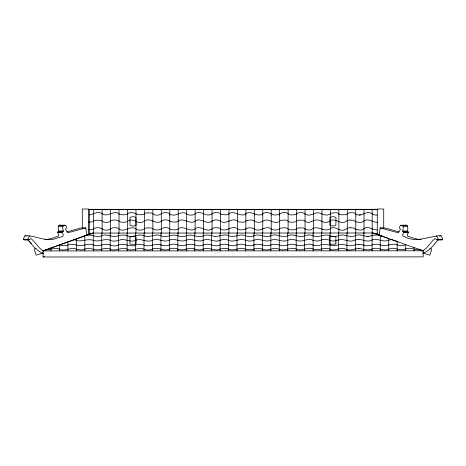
<?xml version="1.0" encoding="UTF-8"?>
<svg xmlns="http://www.w3.org/2000/svg" width="466" height="466" viewBox="0 0 466 466"><rect width="100%" height="100%" fill="white"/><g stroke="black" fill="none" stroke-linecap="round" stroke-linejoin="round"><path stroke-width="0.7" d="M118.644 250.894L118.644 233.052M110.57 213.684L110.57 213.335M110.57 209.42L377.279 209.327L89.204 209.327L89.204 234.654M379.254 235.58L380.134 227.903L385.155 227.973L398.931 231.87M422.534 251.296L426.512 247.941L430.159 243.683A83.56 58.466 -90 0 1 434.242 239.186L435.157 238.545L436.875 239.821L442.49 239.687L442.508 238.47L440.97 235.738C429.005 235.843 416.884 243.258 405.164 236.92C404.261 236.413 402.123 236.396 402.682 234.841C403.189 233.297 404.651 231.981 402.659 231.014L403.282 228.317L403.032 226.348L402.589 225.591L400.941 225.218C399.362 225.923 399.146 228.346 400.51 229.33L398.226 232.79L380.134 227.903M421.206 239.512L418.515 239.384L413.738 238.272L407.488 236L407.36 234.445L408.449 232.575L408.298 231.917L407.377 231.352L402.775 231.352M86.746 235.58L85.866 227.903L67.774 232.79L65.49 229.33C66.854 228.346 66.638 225.923 65.059 225.218L59.584 225.177L58.809 225.591L58.122 228.317L58.745 231.014L57.522 232.33L58.518 234.025L58.617 235.924L52.262 238.272L47.485 239.384L44.794 239.512M65.059 225.218L63.411 225.591L62.968 226.348L62.718 228.317L63.341 231.014C61.349 231.981 62.811 233.297 63.318 234.841C63.72 237.765 58.186 236.74 56.864 238.272C46.151 242.471 35.731 235.359 25.03 235.738L23.492 238.47L23.51 239.687L29.125 239.821L30.843 238.545L31.758 239.186A83.56 58.466 90 0 1 35.841 243.683L39.488 247.941L43.466 251.296M28.554 239.908L27.902 239.279L28.094 238.47L29.626 235.738M407.377 231.352L407.878 228.317L407.191 225.591L406.416 225.177L400.941 225.218M437.446 239.908L438.098 239.279L437.906 238.47L436.374 235.738M245.85 228.812L244.755 229.68L239.536 229.86L238.033 229.493L237.118 228.398C231.893 225.433 228.154 230.816 223.103 229.889C220.931 230.315 220.319 227.711 218.292 227.804C216.154 227.822 213.189 227.093 211.809 229.167C206.106 232.557 201.696 225.579 195.924 228.165C190.885 233.839 182.713 223.861 177.552 229.377L174.948 229.924L170.83 229.575C168.552 226.989 164.172 227.239 161.306 228.585M110.57 221.379L110.937 220.82C113.174 219.626 116.116 219.888 118.498 220.575L119.43 221.653C121.941 222.445 125.086 222.684 127.492 221.461M245.85 228.794L248.023 227.868L250.819 227.792L254.302 228.573M212.036 221.169C214.185 219.428 218.344 219.544 220.482 221.181C226.092 225.27 231.247 217.307 237.124 220.721L238.033 221.799L242.623 222.241L244.761 221.985L246.543 220.5C249.147 220.243 253.114 219.107 254.914 221.67C257.337 222.375 260.611 222.83 262.76 221.251M212.036 221.181C206.572 225.224 201.644 217.808 195.918 220.482C190.821 225.812 183.959 217.185 178.222 220.936M161.306 228.614L160.578 229.4C158.184 230 154.764 230.641 152.865 228.678M127.492 221.443C129.332 219.352 132.932 219.958 135.291 220.727C137.75 223.296 143.167 222.969 145.52 220.348C151.165 218.041 155.021 224.344 160.572 221.723C163.018 219.037 168.366 219.276 170.818 221.886L176.428 222.096L178.222 220.954M93.672 228.765L92.425 229.575L88.656 229.796M262.76 221.234C268.23 217.173 273.466 224.862 279.268 221.624L280.247 220.546L284.26 220.034L286.654 220.232L288.681 221.74L289.945 222.119L292.607 222.253L296.12 221.7L297.075 220.622L298.275 220.191L303.558 220.237L304.624 220.703C309.04 225.509 313.228 218.641 318.208 220.074A6.745 3.652 0 0 1 320.107 220.441C323.031 222.626 327.662 223.447 330.446 220.511C334.734 218.379 338.159 222.346 342.184 222.509A5.027 2.72 0 0 0 344.945 222.037L347.298 220.494L349.966 220.028A6.477 3.507 0 0 1 350.787 220.074M358.855 248.46A5.644 1.881 0 0 0 358.278 248.436C354.207 248.547 350.141 251.378 346.057 249.194C341.065 246.648 336.33 250.696 331.309 249.753C325.28 245.902 318.779 251.558 312.878 248.955A2.039 0.682 0 0 0 311.643 248.541C306.319 247.149 300.949 252.001 295.881 248.861C290.248 246.776 285.14 251.459 279.495 249.357C274.556 246.421 269.4 250.924 264.216 249.712C261.164 248.343 256.725 248.11 254.052 248.984M110.57 221.397C108.112 222.498 103.522 223.261 101.693 220.715L100.557 220.249L95.28 220.232L92.437 221.886L88.639 222.113M253.941 249.094L252.409 249.7L245.908 249.45C240.182 245.891 233.419 252.415 227.676 248.669C224.641 248.215 221.449 248.273 218.735 249.683C213.498 250.929 209.018 247.027 203.782 248.815C200.799 250.702 196.588 249.887 193.477 248.628C188.247 247.341 183.773 251.052 178.589 249.502C175.641 247.79 171.325 247.918 168.366 249.59C163.106 250.999 158.568 247.096 153.273 248.739C150.425 250.475 146.044 250.452 143.149 248.797C137.942 247.324 133.433 251.098 128.162 249.654C122.383 245.827 115.405 252.52 109.58 248.809C104.78 247.236 100.679 250.347 95.955 249.759C92.414 249.129 88.924 247.691 85.226 248.832C81.905 251.023 77.758 249.526 74.321 248.547C69.294 247.79 64.931 251.308 59.817 249.479L59.025 248.815C54.347 247.265 50.182 249.898 45.685 249.852M118.644 240.45C124.177 237.375 130.334 243.322 135.944 240.2C141.466 237.928 147.32 243.229 152.755 240.165C158.399 237.573 164.282 243.293 169.706 239.978C175.426 237.8 181.123 243.124 186.563 240.019C192.272 238.033 197.869 242.722 203.409 240.246C208.931 237.567 214.727 243.153 220.22 240.194C223.074 239.262 226.732 239.122 229.371 240.718C234.928 242.238 240.019 237.811 245.46 240.223M253.923 240.252C251.459 241.336 247.924 241.347 245.46 240.246M93.672 228.73C95.862 227.163 99.258 227.612 101.693 228.398C103.563 230.816 108.986 230.769 110.937 228.503C113.174 227.309 116.121 227.565 118.498 228.264L119.43 229.342C125.226 232.429 129.676 225.62 135.303 228.422C137.767 231.002 143.173 230.629 145.543 228.025L150.541 227.792L152.865 228.66M253.923 244.976C248.349 247.743 242.646 242.256 237.002 244.941C234.52 245.879 230.891 246.188 228.416 244.895C225.888 243.98 222.713 244.021 220.214 244.93C214.838 247.702 209.479 242.803 203.933 244.621C201.329 246.351 197.223 246.036 194.52 244.784C190.868 243.701 187.128 244.592 183.703 245.658C179.148 246.246 175.28 243.194 170.614 244.481C167.655 245.78 163.95 246.432 160.939 244.924M253.923 240.24C259.154 237.876 264.129 241.901 269.4 240.811C271.363 240.037 273.361 239.303 275.587 239.623C279.483 239.996 283.246 241.97 287.324 240.555C290.522 238.534 294.722 239.646 298.001 240.846C303.226 242.075 308.521 237.41 313.443 240.555C315.232 241.056 317.125 240.875 318.965 240.87C321.22 239.751 323.695 239.262 326.276 239.588A6.745 2.243 0 0 1 328.175 239.809C331.396 241.149 335.357 241.72 338.52 239.85C342.58 238.516 346.296 240.974 350.251 241.073A5.027 1.672 0 0 0 353.012 240.788L355.372 239.833L358.034 239.547A6.477 2.155 0 0 1 358.855 239.576M253.923 244.965C259.713 242.215 265.94 248.011 271.532 244.65C277.078 242.955 282.309 247.51 287.738 244.982M388.726 240.165L391.632 239.582L397.172 241.551L397.166 250.813M287.784 244.935C291.856 242.838 296.405 245.704 300.657 245.658C304.787 245.623 309.045 242.734 313.105 245.04M118.644 240.468C115.906 241.021 112.131 241.819 109.708 240.013C104.168 238.196 98.943 242.518 93.48 240.38C87.13 238.027 80.461 242.961 74.193 239.693M388.726 240.188C383.349 242.751 378.008 238.091 372.462 239.809C370.208 241.79 366.532 240.776 363.73 240.642A1.748 0.583 0 0 1 363.393 240.52L362.449 239.862L358.855 239.576M422.843 253.405C427.747 251.535 431.656 247.836 434.755 243.683A83.56 58.466 -90 0 1 437.79 240.264M48.493 248.85L59.462 244.935L59.473 250.912M60.102 244.708L84.829 235.749L84.841 250.906M43.111 250.918L423.18 250.801L423.186 256.877L43.117 256.987L43.111 250.918L92.751 233.082L373.126 232.994L388.731 238.545L388.726 250.813M43.117 256.987L44.474 256.498M47.911 249.054L44.287 250.347M92.751 233.082L84.317 236.076A2.208 0.734 0 0 1 83.991 236.204L83.967 236.21M36.226 248.378L34.152 249.048L36.138 255.176L43.047 252.939M127.09 235.703C124.201 234.683 120.729 234.981 117.822 235.936C112.457 237.951 107.588 233.676 102.147 235.382C97.237 238.551 92.035 234.049 86.798 235.196M67.069 231.87L80.845 227.973L85.866 227.903M439.636 236.076L440.97 235.738M23.952 239.908L29.125 239.821M377.279 215.088L374.233 214.931A3.338 1.806 0 0 1 372.893 214.366C366.905 209.042 362.367 217.284 356.286 214.436L354.282 212.898L351.696 212.694L348.999 212.857L345.737 214.756L340.675 214.791L339.394 214.412L337.401 212.904L335.013 212.7L330.965 213.224L329.992 214.296C325.775 216.492 322.14 213.51 318.336 212.787C313.927 212.449 310.595 216.748 305.9 214.471C303.64 212.257 298.456 211.593 296.324 214.197L293.3 214.913L290.219 214.832L288.728 214.447L287.842 213.37C282.28 210.143 279.186 216.166 273.851 214.838C270.507 213.591 267.484 211.471 263.587 213.096C258.554 218.513 252.333 210.556 246.636 213.154C241.516 218.863 233.39 208.698 228.13 214.453L226.54 214.855L221.513 214.546C219.09 211.89 213.684 211.68 211.267 214.407C205.71 217.01 201.865 210.702 196.221 213.014C193.873 215.642 188.45 215.979 186.01 213.381C180.377 210.609 175.932 217.436 170.142 214.313L169.21 213.23C166.828 212.56 163.881 212.28 161.655 213.492C159.687 215.653 154.31 215.863 152.423 213.387L151.293 212.915L145.975 212.898L144.844 213.271L143.912 214.261L140.149 214.785L137.755 214.651L136.095 213.882M405.542 225.218L406.416 225.177M420.163 249.735C415.043 250.446 410.028 246.572 405.012 249.194C399.525 251.494 393.496 245.996 388.108 249.409C382.732 251.395 376.872 246.275 371.821 249.223C367.458 250.958 363.043 248.885 358.849 248.419M89.443 214.925C93.643 214.57 97.307 210.55 101.92 213.445C106.964 218.443 114.648 208.704 119.663 214.383L123.706 214.925L127.043 214.209C129.094 211.78 133.573 212.49 136.101 213.807M360.562 214.919L359.082 214.931M368.623 236.408C364.22 236.699 360.387 233.763 355.861 235.4C350.921 238.58 345.551 234.008 340.331 235.126C336.72 236.594 332.264 237.194 328.67 235.254C323.433 233.979 318.569 238.085 313.408 235.848C310.333 234.637 306.401 234.561 303.535 236.268C298.083 237.596 293.271 233.414 287.848 235.58C282.483 238.808 276.291 232.732 270.828 235.779C265.416 238.318 260.232 233.629 254.704 235.353C251.791 237.217 247.545 236.728 244.534 235.313C239.046 233.641 233.786 238.353 228.561 235.639C223.896 233.617 219.445 236.664 214.838 236.443C210.865 235.627 206.234 233.804 202.425 236.239C196.937 237.899 192.05 233.647 186.703 235.65C182.323 238.138 177.61 234.975 173.136 235.097C169.111 235.516 164.381 238.044 160.49 235.528C154.922 233.577 149.662 238.074 144.163 235.837M58.809 225.591L63.411 225.591M402.589 225.591L407.191 225.591M58.372 226.348L62.968 226.348M403.032 226.348L407.628 226.348M58.745 231.014L63.341 231.014M402.659 231.014L407.255 231.014M58.623 231.352L63.225 231.352M57.574 232.097L62.17 232.097M403.83 232.097L408.426 232.097M57.522 232.33L62.118 232.33M403.882 232.33L408.478 232.33M57.551 232.575L62.153 232.575M403.847 232.575L408.449 232.575M89.204 233.303L92.845 233.303M373.645 233.303L377.279 233.303M23.3 239.279L27.902 239.279M438.098 239.279L442.7 239.279M23.51 239.687L28.111 239.687M437.889 239.687L442.49 239.687M436.875 239.821L442.048 239.908M89.204 209.327L110.57 209.345L110.57 233.297M367.156 236.413C371.565 236.408 375.916 233.658 380.361 235.714M350.776 227.746L354.288 228.177L355.313 229.289A1.718 0.932 0 0 0 355.663 229.493C358.156 229.785 362.536 231.101 363.998 228.486C368.321 225.73 372.322 229.843 376.505 229.924A7.823 4.235 0 0 0 377.279 229.913M350.787 220.074L353.915 220.354L355.296 221.595A1.765 0.955 0 0 0 355.727 221.845C358.156 222.055 362.589 223.459 363.981 220.826C368.274 218.041 372.34 222.125 376.505 222.247A7.817 4.235 0 0 0 377.279 222.235M358.849 244.289L362.659 244.673C368.245 248.186 374.501 242.163 380.262 244.906C384.205 246.98 388.265 244.58 392.221 244.283C396.752 243.683 401.354 247.568 405.641 244.662A1.759 0.588 0 0 1 405.781 244.615L405.612 250.807M59.584 225.177L60.458 225.218M382.895 236.472L380.442 235.767M25.03 235.738L26.364 236.076M429.774 248.378L431.848 249.048L429.862 255.176L422.953 252.939M373.126 232.994L421.812 250.318M420.169 249.735L421.934 250.359M43.769 253.708C38.643 251.774 34.461 248.052 31.245 243.683A83.56 58.466 -90 0 0 28.21 240.264A83.56 58.466 90 0 1 31.245 243.683M313.105 245.058L314.492 245.53L318.948 245.623L321.371 244.574L325.443 244.312L333.778 245.757L336.196 245.553L338.875 244.504L341.537 244.306L350.135 245.827L358.278 244.306A5.644 1.881 0 0 1 358.855 244.335M144.169 235.79C138.443 233.198 132.682 238.376 127.096 235.714M160.939 244.906C155.644 242.693 150.844 246.858 145.462 245.599C142.037 244.266 138.023 243.695 134.639 245.524C129.169 247.015 124.335 242.734 118.952 244.877C116.384 246.252 112.178 246.339 109.673 244.72C104.023 242.763 98.087 247.848 92.699 244.621C88.307 243.269 84.486 245.646 80.292 245.722C76.308 245.401 72.44 243.211 68.292 244.813L67.349 245.465L63.586 245.733L60.976 245.629L59.409 244.959M305.026 228.963C307.304 230.221 311.276 230.81 313.111 228.311A0.775 0.419 0 0 1 313.234 228.224C320.305 225.905 324.814 233.419 331.518 227.909C335.939 226.389 338.968 231.066 343.267 230.169C345.883 230.047 347.397 227.152 350.211 227.775A5.644 3.058 0 0 1 350.787 227.816M254.302 228.602L254.908 229.354C260.424 232.19 264.403 226.097 269.907 228.049C272.301 230.396 276.221 230.396 279.268 229.301L280.252 228.229L284.289 227.717L286.677 227.921L288.693 229.429L289.969 229.808L295.007 229.773L298.292 227.874L303.576 227.926L305.026 228.94M414.082 247.568L414.082 250.807M383.71 228.462L383.71 209.013L377.274 209.013L377.274 234.736M380.262 235.534L380.262 250.819M372.188 209.327L372.188 233.297M372.095 232.965L372.095 250.819M364.022 209.327L364.022 233.297M363.824 232.971L363.83 250.825M355.756 209.327L355.756 233.297M355.372 232.971L355.372 250.825M347.298 209.327L347.298 233.297M346.925 232.977L346.925 250.825M338.852 209.327L338.852 233.297M338.462 232.977L338.462 250.83M330.388 209.333L330.388 233.297M330.021 232.977L330.021 250.83M321.948 209.327L321.948 233.297M321.557 232.983L321.371 250.836M313.49 209.333L313.292 233.297M313.1 232.983L313.105 250.836M305.032 209.333L305.026 233.297M304.642 232.988L304.648 250.842M296.58 209.333L296.574 233.297M296.178 232.988L296.201 250.842M288.116 209.333L288.128 233.297M287.726 232.994L287.738 250.83M279.664 215.374L279.664 233.297M279.658 209.333L279.658 215.251M279.28 232.994L279.297 250.848M271.224 215.374L271.224 233.297M271.212 209.333L271.212 215.257M270.828 233L270.833 250.848M262.76 209.333L262.76 215.257M262.76 215.368L262.76 233.297M262.375 233L262.37 250.854M254.308 209.333L254.308 215.263M254.302 215.356L254.302 233.297M253.923 233.006L253.923 250.854M245.856 209.333L245.856 215.263M245.85 215.35L245.85 233.297M245.454 233.006L245.46 250.859M237.386 209.333L237.386 233.297M237.013 233.006L237.008 250.859M228.946 209.333L228.928 233.297M228.55 233.012L228.556 250.865M220.482 209.333L220.482 233.297M220.103 233.012L220.109 250.865M212.036 209.333L212.036 233.297M211.663 233.017L211.657 250.865M203.595 209.333L203.578 233.297M203.193 233.017L203.205 250.871M195.126 209.333L195.132 233.297M194.741 233.023L194.73 250.871M186.674 209.333L186.662 233.297M186.289 233.023L186.289 250.877M178.222 209.333L178.222 233.297M177.843 233.023L177.826 250.877M169.77 209.333L169.77 215.292M169.758 215.309L169.758 233.297M169.368 233.029L169.379 250.883M161.3 209.333L161.306 233.297M160.939 250.883L160.921 233.029M152.854 209.333L152.865 233.297M152.475 233.035L152.469 250.883M144.408 209.333L144.396 233.297M144.017 233.035L144.017 250.889M135.95 209.333L135.95 233.297M135.559 233.041L135.565 250.889M127.492 209.333L127.492 233.297M127.096 233.041L127.113 250.894M119.028 209.333L119.046 233.297M110.197 233.047L110.197 250.889M102.124 209.333L102.118 233.297M101.739 233.047L101.751 250.9M93.672 209.333L93.672 233.297M93.276 233.052L93.299 250.906M88.726 235.237L88.726 209.013L82.29 209.013L82.29 228.462M76.372 238.912L76.377 250.906M67.914 241.93L67.914 250.912M51.015 247.947L51.015 250.918M129.979 237.206L129.95 243.887A1.27 0.425 0 0 0 131.237 244.266L134.884 244.266A1.27 0.419 0 0 0 136.084 243.84L136.119 237.095A1.27 0.419 0 0 0 134.884 236.67L131.261 236.67A1.27 0.419 0 0 0 129.985 237.06L129.979 237.206M329.945 217.68L329.852 225.049C331.134 226.354 334.425 226.226 335.893 225.142L335.986 217.564C334.524 216.498 331.14 216.288 329.945 217.68M136.066 225.049C134.785 226.354 131.494 226.226 130.026 225.142L129.927 217.564C131.389 216.498 134.779 216.288 135.973 217.68L136.066 225.049M335.91 243.712L335.904 243.829A1.27 0.425 0 0 1 334.623 244.207L330.977 244.207A1.27 0.419 0 0 1 329.771 243.782L329.736 237.037A1.27 0.419 0 0 1 330.971 236.612L334.594 236.612A1.27 0.419 0 0 1 335.87 237.002L335.91 243.712"/></g></svg>
